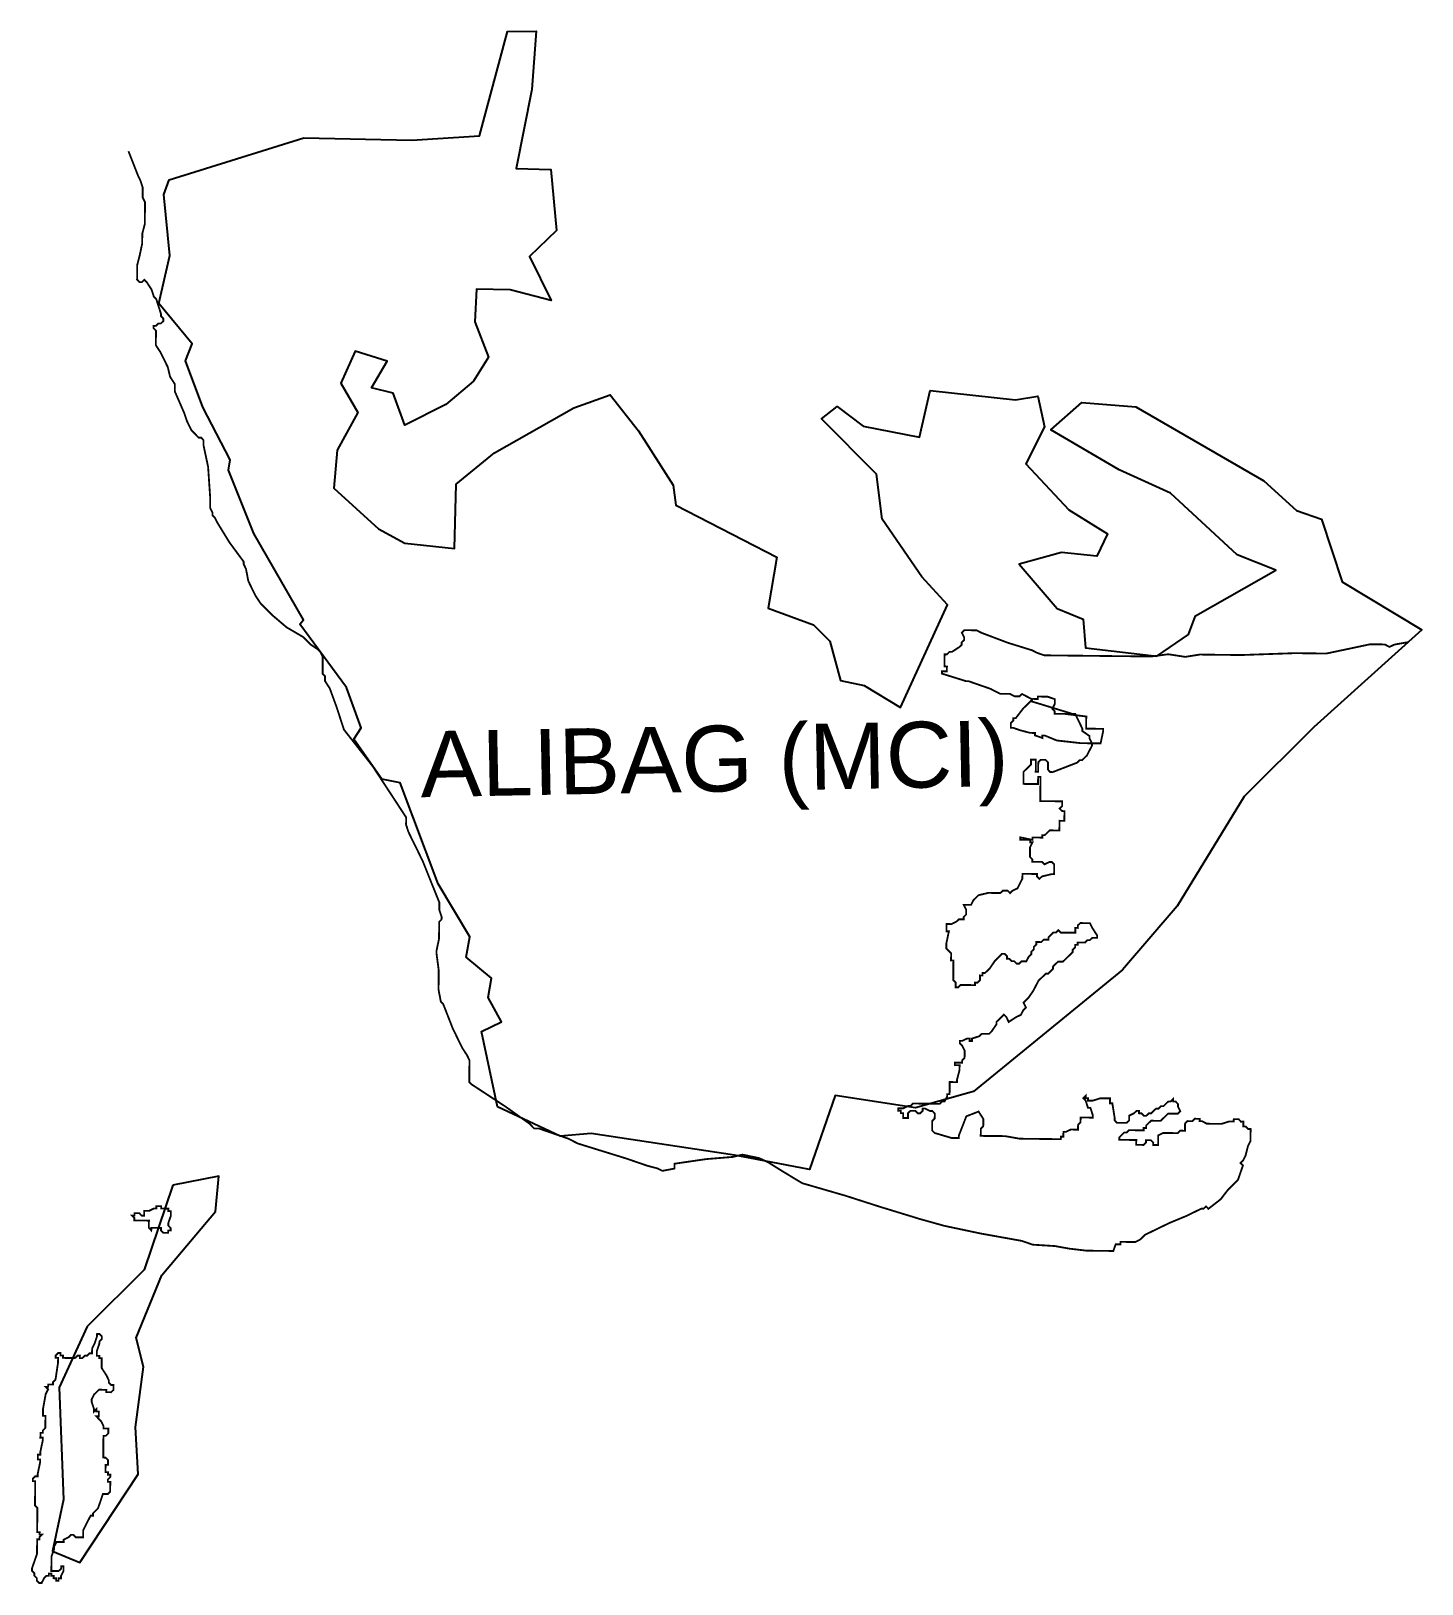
# Model space of a CAD drawing. Header units: metres. Extents: x 274621 to 276916, y 2061499 to 2064062.
import ezdxf

# ---------------------------------------------------------------- set-up
doc = ezdxf.new("R2010")
doc.units = ezdxf.units.M
for name, color, linetype in [('HIGH TIDE LINE', 6, 'Continuous'), ('village', 3, 'Continuous'), ('VILLAGE NAME', 250, 'Continuous')]:
    doc.layers.add(name, color=color, linetype=linetype)
doc.styles.get("Standard").update_dxf_attribs({"font": 'simplex.shx'})

msp = doc.modelspace()

# ---------------------------------------------------------------- linework, layer by layer
at = {"layer": 'HIGH TIDE LINE', "lineweight": 0}
msp.add_lwpolyline([(276893.8, 2063053, 3.01, 3.01, 0), (276870.8, 2063049, 3.01, 3.01, 0), (276862.8, 2063045.1, 3.01, 3.01, 0), (276854.8, 2063049.2, 3.01, 3.01, 0), (276846.8, 2063049.3, 3.01, 3.01, 0), (276838.8, 2063049.4, 3.01, 3.01, 0), (276834.7, 2063049.4, 3.01, 3.01, 0), (276830.7, 2063049.5, 3.01, 3.01, 0), (276794.6, 2063041.8, 3.01, 3.01, 0), (276758.4, 2063034.2, 3.01, 3.01, 0), (276706.2, 2063034.8, 3.01, 3.01, 0), (276618, 2063031.7, 3.01, 3.01, 0), (276573.9, 2063032.2, 3.01, 3.01, 0), (276549.8, 2063032.5, 3.01, 3.01, 0), (276525.7, 2063028.7, 3.01, 3.01, 0), (276497.7, 2063033, 3.01, 3.01, 0), (276469.5, 2063029.3, 3.01, 3.01, 0), (276465.5, 2063029.4, 3.01, 3.01, 0), (276461.5, 2063029.4, 3.01, 3.01, 0), (276457.5, 2063029.4, 3.01, 3.01, 0), (276445.5, 2063029.6, 3.01, 3.01, 0), (276393.3, 2063030.1, 3.01, 3.01, 0), (276381.3, 2063030.3, 3.01, 3.01, 0), (276341.2, 2063030.7, 3.01, 3.01, 0), (276313.1, 2063031, 3.01, 3.01, 0), (276293.1, 2063031.2, 3.01, 3.01, 0), (276281.1, 2063035.4, 3.01, 3.01, 0), (276273.1, 2063039.5, 3.01, 3.01, 0), (276233.1, 2063051.9, 3.01, 3.01, 0), (276189.2, 2063068.5, 3.01, 3.01, 0), (276181.2, 2063072.6, 3.01, 3.01, 0), (276177.2, 2063072.6, 3.01, 3.01, 0), (276173.2, 2063072.6, 3.01, 3.01, 0), (276169.2, 2063072.7, 3.01, 3.01, 0), (276165.2, 2063072.7, 3.01, 3.01, 0), (276161.2, 2063072.8, 3.01, 3.01, 0), (276157.1, 2063068.8, 3.01, 3.01, 0), (276161, 2063060.7, 3.01, 3.01, 0), (276161, 2063056.7, 3.01, 3.01, 0), (276156.9, 2063052.8, 3.01, 3.01, 0), (276156.9, 2063048.7, 3.01, 3.01, 0), (276152.8, 2063044.8, 3.01, 3.01, 0), (276140.7, 2063036.9, 3.01, 3.01, 0), (276136.7, 2063036.9, 3.01, 3.01, 0), (276132.7, 2063033, 3.01, 3.01, 0), (276128.7, 2063033, 3.01, 3.01, 0), (276128.6, 2063029, 3.01, 3.01, 0), (276128.6, 2063025, 3.01, 3.01, 0), (276128.5, 2063021, 3.01, 3.01, 0), (276128.4, 2063013, 3.01, 3.01, 0), (276132.5, 2063012.9, 3.01, 3.01, 0), (276132.4, 2063008.9, 3.01, 3.01, 0), (276132.4, 2063004.9, 3.01, 3.01, 0), (276128.4, 2063004.9, 3.01, 3.01, 0), (276124.3, 2063005, 3.01, 3.01, 0), (276124.3, 2063001, 3.01, 3.01, 0), (276164.3, 2062988.5, 3.01, 3.01, 0), (276168.3, 2062988.5, 3.01, 3.01, 0), (276180.3, 2062984.3, 3.01, 3.01, 0), (276204.2, 2062976, 3.01, 3.01, 0), (276220.2, 2062967.8, 3.01, 3.01, 0), (276228.2, 2062967.7, 3.01, 3.01, 0), (276236.2, 2062967.7, 3.01, 3.01, 0), (276244.2, 2062963.6, 3.01, 3.01, 0), (276252.2, 2062963.5, 3.01, 3.01, 0), (276256.3, 2062967.4, 3.01, 3.01, 0), (276272.2, 2062959.2, 3.01, 3.01, 0), (276272.2, 2062955.2, 3.01, 3.01, 0), (276340.2, 2062934.4, 3.01, 3.01, 0), (276344.2, 2062934.4, 3.01, 3.01, 0), (276352, 2062918.3, 3.01, 3.01, 0), (276355.9, 2062910.2, 3.01, 3.01, 0), (276355.9, 2062906.2, 3.01, 3.01, 0), (276367.8, 2062898, 3.01, 3.01, 0), (276367.8, 2062894, 3.01, 3.01, 0), (276371.7, 2062886, 3.01, 3.01, 0), (276371.7, 2062882, 3.01, 3.01, 0), (276367.6, 2062874, 3.01, 3.01, 0), (276363.5, 2062866, 3.01, 3.01, 0), (276355.4, 2062858.1, 3.01, 3.01, 0), (276351.4, 2062858.1, 3.01, 3.01, 0), (276347.3, 2062854.1, 3.01, 3.01, 0), (276307, 2062838.5, 3.01, 3.01, 0), (276303, 2062838.6, 3.01, 3.01, 0), (276299.1, 2062842.6, 3.01, 3.01, 0), (276299.2, 2062854.7, 3.01, 3.01, 0), (276295.2, 2062858.7, 3.01, 3.01, 0), (276291.2, 2062858.8, 3.01, 3.01, 0), (276287.2, 2062858.8, 3.01, 3.01, 0), (276283.2, 2062854.8, 3.01, 3.01, 0), (276283, 2062838.8, 3.01, 3.01, 0), (276279, 2062838.8, 3.01, 3.01, 0), (276279.1, 2062854.9, 3.01, 3.01, 0), (276279.2, 2062858.9, 3.01, 3.01, 0), (276275.2, 2062858.9, 3.01, 3.01, 0), (276271.2, 2062859, 3.01, 3.01, 0), (276271.1, 2062855, 3.01, 3.01, 0), (276271.1, 2062851, 3.01, 3.01, 0), (276267, 2062847, 3.01, 3.01, 0), (276258.9, 2062839, 3.01, 3.01, 0), (276258.9, 2062835, 3.01, 3.01, 0), (276258.7, 2062819, 3.01, 3.01, 0), (276282.8, 2062818.7, 3.01, 3.01, 0), (276282.9, 2062830.8, 3.01, 3.01, 0), (276286.9, 2062830.7, 3.01, 3.01, 0), (276286.7, 2062814.7, 3.01, 3.01, 0), (276286.5, 2062794.6, 3.01, 3.01, 0), (276286.5, 2062790.6, 3.01, 3.01, 0), (276318.5, 2062790.3, 3.01, 3.01, 0), (276322.6, 2062790.2, 3.01, 3.01, 0), (276322.5, 2062782.2, 3.01, 3.01, 0), (276318.4, 2062778.2, 3.01, 3.01, 0), (276322.4, 2062774.2, 3.01, 3.01, 0), (276326.4, 2062774.1, 3.01, 3.01, 0), (276326.3, 2062766.1, 3.01, 3.01, 0), (276326.2, 2062758.1, 3.01, 3.01, 0), (276322.2, 2062758.1, 3.01, 3.01, 0), (276318.2, 2062758.2, 3.01, 3.01, 0), (276318.1, 2062750.2, 3.01, 3.01, 0), (276318, 2062742.1, 3.01, 3.01, 0), (276310, 2062742.2, 3.01, 3.01, 0), (276306, 2062742.3, 3.01, 3.01, 0), (276302, 2062742.3, 3.01, 3.01, 0), (276297.9, 2062738.3, 3.01, 3.01, 0), (276293.9, 2062734.4, 3.01, 3.01, 0), (276289.9, 2062734.4, 3.01, 3.01, 0), (276289.8, 2062730.4, 3.01, 3.01, 0), (276285.8, 2062730.4, 3.01, 3.01, 0), (276281.8, 2062730.5, 3.01, 3.01, 0), (276273.8, 2062730.6, 3.01, 3.01, 0), (276273.7, 2062726.6, 3.01, 3.01, 0), (276253.7, 2062730.8, 3.01, 3.01, 0), (276253.7, 2062726.8, 3.01, 3.01, 0), (276269.7, 2062726.6, 3.01, 3.01, 0), (276269.7, 2062722.6, 3.01, 3.01, 0), (276273.7, 2062722.6, 3.01, 3.01, 0), (276269.6, 2062714.6, 3.01, 3.01, 0), (276269.4, 2062698.5, 3.01, 3.01, 0), (276273.4, 2062694.5, 3.01, 3.01, 0), (276273.3, 2062690.5, 3.01, 3.01, 0), (276281.4, 2062690.4, 3.01, 3.01, 0), (276285.4, 2062690.3, 3.01, 3.01, 0), (276289.4, 2062690.3, 3.01, 3.01, 0), (276293.4, 2062686.2, 3.01, 3.01, 0), (276301.4, 2062690.2, 3.01, 3.01, 0), (276305.4, 2062690.1, 3.01, 3.01, 0), (276309.4, 2062686.1, 3.01, 3.01, 0), (276309.4, 2062682.1, 3.01, 3.01, 0), (276309.3, 2062674, 3.01, 3.01, 0), (276309.2, 2062670, 3.01, 3.01, 0), (276305.2, 2062670.1, 3.01, 3.01, 0), (276289.1, 2062666.2, 3.01, 3.01, 0), (276285.1, 2062662.3, 3.01, 3.01, 0), (276281.1, 2062666.3, 3.01, 3.01, 0), (276281.2, 2062670.3, 3.01, 3.01, 0), (276277.1, 2062670.4, 3.01, 3.01, 0), (276273.1, 2062670.4, 3.01, 3.01, 0), (276269.1, 2062670.5, 3.01, 3.01, 0), (276265.1, 2062670.5, 3.01, 3.01, 0), (276261.1, 2062670.5, 3.01, 3.01, 0), (276257.1, 2062670.6, 3.01, 3.01, 0), (276257, 2062666.6, 3.01, 3.01, 0), (276257, 2062662.6, 3.01, 3.01, 0), (276252.9, 2062654.6, 3.01, 3.01, 0), (276248.8, 2062646.6, 3.01, 3.01, 0), (276240.7, 2062642.7, 3.01, 3.01, 0), (276236.7, 2062638.7, 3.01, 3.01, 0), (276232.7, 2062642.8, 3.01, 3.01, 0), (276228.7, 2062642.8, 3.01, 3.01, 0), (276224.7, 2062642.9, 3.01, 3.01, 0), (276220.6, 2062638.9, 3.01, 3.01, 0), (276216.6, 2062638.9, 3.01, 3.01, 0), (276212.6, 2062639, 3.01, 3.01, 0), (276208.6, 2062639, 3.01, 3.01, 0), (276204.6, 2062639.1, 3.01, 3.01, 0), (276200.6, 2062639.1, 3.01, 3.01, 0), (276184.5, 2062635.3, 3.01, 3.01, 0), (276180.5, 2062631.3, 3.01, 3.01, 0), (276176.4, 2062627.3, 3.01, 3.01, 0), (276172.3, 2062619.4, 3.01, 3.01, 0), (276168.3, 2062619.4, 3.01, 3.01, 0), (276164.3, 2062619.4, 3.01, 3.01, 0), (276160.3, 2062619.5, 3.01, 3.01, 0), (276164.2, 2062611.4, 3.01, 3.01, 0), (276164.2, 2062607.4, 3.01, 3.01, 0), (276164.1, 2062603.4, 3.01, 3.01, 0), (276160.1, 2062599.4, 3.01, 3.01, 0), (276160, 2062595.4, 3.01, 3.01, 0), (276156, 2062595.5, 3.01, 3.01, 0), (276152, 2062595.5, 3.01, 3.01, 0), (276147.9, 2062591.5, 3.01, 3.01, 0), (276139.9, 2062587.6, 3.01, 3.01, 0), (276135.9, 2062587.7, 3.01, 3.01, 0), (276131.9, 2062587.7, 3.01, 3.01, 0), (276131.8, 2062579.7, 3.01, 3.01, 0), (276131.7, 2062575.7, 3.01, 3.01, 0), (276135.7, 2062575.6, 3.01, 3.01, 0), (276131.5, 2062555.6, 3.01, 3.01, 0), (276131.5, 2062551.6, 3.01, 3.01, 0), (276131.4, 2062547.6, 3.01, 3.01, 0), (276135.4, 2062543.5, 3.01, 3.01, 0), (276139.4, 2062539.5, 3.01, 3.01, 0), (276139.3, 2062531.5, 3.01, 3.01, 0), (276139.2, 2062527.4, 3.01, 3.01, 0), (276143.2, 2062527.4, 3.01, 3.01, 0), (276143.1, 2062519.4, 3.01, 3.01, 0), (276143.1, 2062511.4, 3.01, 3.01, 0), (276142.9, 2062495.3, 3.01, 3.01, 0), (276146.9, 2062491.3, 3.01, 3.01, 0), (276146.8, 2062487.3, 3.01, 3.01, 0), (276146.8, 2062483.2, 3.01, 3.01, 0), (276150.8, 2062483.2, 3.01, 3.01, 0), (276154.8, 2062487.2, 3.01, 3.01, 0), (276158.8, 2062487.1, 3.01, 3.01, 0), (276166.9, 2062487, 3.01, 3.01, 0), (276170.9, 2062487, 3.01, 3.01, 0), (276174.9, 2062486.9, 3.01, 3.01, 0), (276178.9, 2062486.9, 3.01, 3.01, 0), (276178.9, 2062490.9, 3.01, 3.01, 0), (276182.9, 2062490.9, 3.01, 3.01, 0), (276187, 2062494.8, 3.01, 3.01, 0), (276187.1, 2062502.9, 3.01, 3.01, 0), (276191.1, 2062502.8, 3.01, 3.01, 0), (276191.1, 2062506.8, 3.01, 3.01, 0), (276195.2, 2062506.8, 3.01, 3.01, 0), (276203.3, 2062514.7, 3.01, 3.01, 0), (276211.4, 2062526.7, 3.01, 3.01, 0), (276219.5, 2062534.6, 3.01, 3.01, 0), (276223.6, 2062538.6, 3.01, 3.01, 0), (276227.6, 2062538.5, 3.01, 3.01, 0), (276231.6, 2062534.5, 3.01, 3.01, 0), (276231.5, 2062530.5, 3.01, 3.01, 0), (276235.5, 2062530.4, 3.01, 3.01, 0), (276239.5, 2062526.4, 3.01, 3.01, 0), (276243.5, 2062526.3, 3.01, 3.01, 0), (276247.5, 2062522.3, 3.01, 3.01, 0), (276251.5, 2062522.2, 3.01, 3.01, 0), (276255.5, 2062526.2, 3.01, 3.01, 0), (276263.5, 2062526.1, 3.01, 3.01, 0), (276267.6, 2062534.1, 3.01, 3.01, 0), (276271.7, 2062538, 3.01, 3.01, 0), (276271.7, 2062542.1, 3.01, 3.01, 0), (276275.8, 2062546, 3.01, 3.01, 0), (276275.8, 2062550, 3.01, 3.01, 0), (276279.9, 2062554, 3.01, 3.01, 0), (276279.9, 2062558, 3.01, 3.01, 0), (276283.9, 2062558, 3.01, 3.01, 0), (276288, 2062557.9, 3.01, 3.01, 0), (276292, 2062561.9, 3.01, 3.01, 0), (276300, 2062561.8, 3.01, 3.01, 0), (276300.1, 2062565.8, 3.01, 3.01, 0), (276308.2, 2062573.8, 3.01, 3.01, 0), (276312.2, 2062573.7, 3.01, 3.01, 0), (276316.2, 2062577.7, 3.01, 3.01, 0), (276320.2, 2062573.6, 3.01, 3.01, 0), (276324.2, 2062573.6, 3.01, 3.01, 0), (276332.2, 2062573.5, 3.01, 3.01, 0), (276336.3, 2062573.5, 3.01, 3.01, 0), (276344.3, 2062573.4, 3.01, 3.01, 0), (276344.3, 2062577.4, 3.01, 3.01, 0), (276344.4, 2062581.4, 3.01, 3.01, 0), (276348.4, 2062581.3, 3.01, 3.01, 0), (276348.4, 2062585.4, 3.01, 3.01, 0), (276352.5, 2062589.3, 3.01, 3.01, 0), (276356.5, 2062589.3, 3.01, 3.01, 0), (276360.5, 2062589.2, 3.01, 3.01, 0), (276364.5, 2062589.2, 3.01, 3.01, 0), (276368.5, 2062589.1, 3.01, 3.01, 0), (276372.4, 2062581.1, 3.01, 3.01, 0), (276380.3, 2062569, 3.01, 3.01, 0), (276380.3, 2062565, 3.01, 3.01, 0), (276376.3, 2062565, 3.01, 3.01, 0), (276372.3, 2062565, 3.01, 3.01, 0), (276368.2, 2062561.1, 3.01, 3.01, 0), (276364.2, 2062561.1, 3.01, 3.01, 0), (276360.1, 2062557.1, 3.01, 3.01, 0), (276356.1, 2062557.2, 3.01, 3.01, 0), (276348.1, 2062557.3, 3.01, 3.01, 0), (276348.1, 2062553.3, 3.01, 3.01, 0), (276344.1, 2062553.3, 3.01, 3.01, 0), (276344, 2062549.3, 3.01, 3.01, 0), (276340, 2062545.3, 3.01, 3.01, 0), (276339.9, 2062541.3, 3.01, 3.01, 0), (276335.9, 2062537.4, 3.01, 3.01, 0), (276331.8, 2062533.4, 3.01, 3.01, 0), (276327.8, 2062529.4, 3.01, 3.01, 0), (276323.7, 2062525.5, 3.01, 3.01, 0), (276319.7, 2062525.5, 3.01, 3.01, 0), (276315.7, 2062525.5, 3.01, 3.01, 0), (276311.6, 2062521.6, 3.01, 3.01, 0), (276307.6, 2062517.6, 3.01, 3.01, 0), (276307.5, 2062513.6, 3.01, 3.01, 0), (276303.5, 2062509.6, 3.01, 3.01, 0), (276299.4, 2062505.7, 3.01, 3.01, 0), (276295.4, 2062505.7, 3.01, 3.01, 0), (276291.4, 2062501.7, 3.01, 3.01, 0), (276287.3, 2062497.8, 3.01, 3.01, 0), (276283.3, 2062493.8, 3.01, 3.01, 0), (276275.1, 2062477.8, 3.01, 3.01, 0), (276266.9, 2062465.9, 3.01, 3.01, 0), (276258.8, 2062458, 3.01, 3.01, 0), (276262.7, 2062449.9, 3.01, 3.01, 0), (276258.7, 2062445.9, 3.01, 3.01, 0), (276254.6, 2062437.9, 3.01, 3.01, 0), (276246.5, 2062434, 3.01, 3.01, 0), (276234.4, 2062426.1, 3.01, 3.01, 0), (276230.5, 2062434.2, 3.01, 3.01, 0), (276226.5, 2062438.3, 3.01, 3.01, 0), (276222.4, 2062434.3, 3.01, 3.01, 0), (276218.4, 2062430.3, 3.01, 3.01, 0), (276214.3, 2062426.3, 3.01, 3.01, 0), (276214.3, 2062422.3, 3.01, 3.01, 0), (276206.1, 2062410.4, 3.01, 3.01, 0), (276202.1, 2062406.4, 3.01, 3.01, 0), (276198.1, 2062406.5, 3.01, 3.01, 0), (276194.1, 2062406.5, 3.01, 3.01, 0), (276190.1, 2062406.6, 3.01, 3.01, 0), (276186, 2062402.6, 3.01, 3.01, 0), (276173.9, 2062398.7, 3.01, 3.01, 0), (276173.9, 2062394.7, 3.01, 3.01, 0), (276169.9, 2062394.7, 3.01, 3.01, 0), (276169.9, 2062398.7, 3.01, 3.01, 0), (276165.9, 2062398.8, 3.01, 3.01, 0), (276157.8, 2062394.9, 3.01, 3.01, 0), (276153.8, 2062394.9, 3.01, 3.01, 0), (276153.8, 2062390.9, 3.01, 3.01, 0), (276157.8, 2062386.8, 3.01, 3.01, 0), (276161.7, 2062378.8, 3.01, 3.01, 0), (276161.6, 2062366.7, 3.01, 3.01, 0), (276157.5, 2062362.8, 3.01, 3.01, 0), (276157.5, 2062358.8, 3.01, 3.01, 0), (276153.4, 2062358.8, 3.01, 3.01, 0), (276149.4, 2062358.9, 3.01, 3.01, 0), (276145.4, 2062358.9, 3.01, 3.01, 0), (276145.4, 2062354.9, 3.01, 3.01, 0), (276149.4, 2062354.8, 3.01, 3.01, 0), (276153.4, 2062354.8, 3.01, 3.01, 0), (276153.3, 2062346.8, 3.01, 3.01, 0), (276149.1, 2062330.8, 3.01, 3.01, 0), (276149.1, 2062326.8, 3.01, 3.01, 0), (276145.1, 2062326.8, 3.01, 3.01, 0), (276141.1, 2062326.9, 3.01, 3.01, 0), (276137.1, 2062326.9, 3.01, 3.01, 0), (276137, 2062322.9, 3.01, 3.01, 0), (276136.9, 2062310.9, 3.01, 3.01, 0), (276136.8, 2062306.8, 3.01, 3.01, 0), (276132.8, 2062306.9, 3.01, 3.01, 0), (276132.8, 2062302.9, 3.01, 3.01, 0), (276128.7, 2062294.9, 3.01, 3.01, 0), (276124.7, 2062294.9, 3.01, 3.01, 0), (276120.6, 2062291, 3.01, 3.01, 0), (276116.6, 2062291, 3.01, 3.01, 0), (276112.6, 2062291.1, 3.01, 3.01, 0), (276108.6, 2062291.1, 3.01, 3.01, 0), (276092.5, 2062291.3, 3.01, 3.01, 0), (276088.5, 2062291.3, 3.01, 3.01, 0), (276084.5, 2062291.4, 3.01, 3.01, 0), (276080.5, 2062291.4, 3.01, 3.01, 0), (276076.5, 2062291.5, 3.01, 3.01, 0), (276072.5, 2062287.5, 3.01, 3.01, 0), (276068.4, 2062287.5, 3.01, 3.01, 0), (276060.4, 2062283.6, 3.01, 3.01, 0), (276052.4, 2062283.7, 3.01, 3.01, 0), (276052.3, 2062279.7, 3.01, 3.01, 0), (276056.3, 2062279.6, 3.01, 3.01, 0), (276056.3, 2062275.6, 3.01, 3.01, 0), (276060.3, 2062275.6, 3.01, 3.01, 0), (276060.2, 2062271.6, 3.01, 3.01, 0), (276060.2, 2062267.6, 3.01, 3.01, 0), (276064.2, 2062267.5, 3.01, 3.01, 0), (276068.2, 2062267.5, 3.01, 3.01, 0), (276068.3, 2062271.5, 3.01, 3.01, 0), (276068.3, 2062275.5, 3.01, 3.01, 0), (276072.4, 2062279.5, 3.01, 3.01, 0), (276076.4, 2062279.4, 3.01, 3.01, 0), (276080.4, 2062279.4, 3.01, 3.01, 0), (276084.4, 2062275.3, 3.01, 3.01, 0), (276088.4, 2062275.3, 3.01, 3.01, 0), (276092.4, 2062279.2, 3.01, 3.01, 0), (276092.5, 2062283.3, 3.01, 3.01, 0), (276096.5, 2062283.2, 3.01, 3.01, 0), (276104.5, 2062279.1, 3.01, 3.01, 0), (276108.5, 2062279.1, 3.01, 3.01, 0), (276112.4, 2062275, 3.01, 3.01, 0), (276112.4, 2062271, 3.01, 3.01, 0), (276112.3, 2062267, 3.01, 3.01, 0), (276108.3, 2062263, 3.01, 3.01, 0), (276108.2, 2062259, 3.01, 3.01, 0), (276108.2, 2062255, 3.01, 3.01, 0), (276108.2, 2062251, 3.01, 3.01, 0), (276108.1, 2062247, 3.01, 3.01, 0), (276112.1, 2062242.9, 3.01, 3.01, 0), (276140.1, 2062234.6, 3.01, 3.01, 0), (276144.1, 2062234.6, 3.01, 3.01, 0), (276148.1, 2062234.5, 3.01, 3.01, 0), (276152.1, 2062234.5, 3.01, 3.01, 0), (276152.1, 2062238.5, 3.01, 3.01, 0), (276164.5, 2062270.4, 3.01, 3.01, 0), (276184.7, 2062278.2, 3.01, 3.01, 0), (276192.5, 2062266.1, 3.01, 3.01, 0), (276192.5, 2062262.1, 3.01, 3.01, 0), (276192.4, 2062254.1, 3.01, 3.01, 0), (276188.4, 2062250.1, 3.01, 3.01, 0), (276188.3, 2062246.1, 3.01, 3.01, 0), (276188.3, 2062242.1, 3.01, 3.01, 0), (276188.2, 2062238.1, 3.01, 3.01, 0), (276192.2, 2062238, 3.01, 3.01, 0), (276204.3, 2062237.9, 3.01, 3.01, 0), (276228.3, 2062237.7, 3.01, 3.01, 0), (276252.4, 2062233.4, 3.01, 3.01, 0), (276280.4, 2062233.1, 3.01, 3.01, 0), (276312.5, 2062232.7, 3.01, 3.01, 0), (276316.5, 2062232.7, 3.01, 3.01, 0), (276320.5, 2062232.6, 3.01, 3.01, 0), (276320.6, 2062236.7, 3.01, 3.01, 0), (276324.6, 2062236.6, 3.01, 3.01, 0), (276324.6, 2062240.6, 3.01, 3.01, 0), (276324.7, 2062244.6, 3.01, 3.01, 0), (276328.7, 2062244.6, 3.01, 3.01, 0), (276336.7, 2062248.5, 3.01, 3.01, 0), (276344.8, 2062248.4, 3.01, 3.01, 0), (276348.8, 2062248.4, 3.01, 3.01, 0), (276348.8, 2062252.4, 3.01, 3.01, 0), (276348.9, 2062256.4, 3.01, 3.01, 0), (276352.9, 2062260.4, 3.01, 3.01, 0), (276353, 2062264.4, 3.01, 3.01, 0), (276353, 2062268.4, 3.01, 3.01, 0), (276357, 2062268.4, 3.01, 3.01, 0), (276361, 2062268.3, 3.01, 3.01, 0), (276365, 2062268.3, 3.01, 3.01, 0), (276369, 2062268.2, 3.01, 3.01, 0), (276373.1, 2062268.2, 3.01, 3.01, 0), (276373.1, 2062272.2, 3.01, 3.01, 0), (276369.2, 2062284.3, 3.01, 3.01, 0), (276365.2, 2062284.3, 3.01, 3.01, 0), (276361.3, 2062296.4, 3.01, 3.01, 0), (276357.4, 2062300.4, 3.01, 3.01, 0), (276361.4, 2062304.4, 3.01, 3.01, 0), (276361.4, 2062300.4, 3.01, 3.01, 0), (276365.4, 2062300.4, 3.01, 3.01, 0), (276365.3, 2062296.3, 3.01, 3.01, 0), (276369.4, 2062296.3, 3.01, 3.01, 0), (276373.4, 2062296.3, 3.01, 3.01, 0), (276385.4, 2062300.1, 3.01, 3.01, 0), (276393.5, 2062300.1, 3.01, 3.01, 0), (276397.5, 2062300, 3.01, 3.01, 0), (276401.5, 2062300, 3.01, 3.01, 0), (276401.4, 2062296, 3.01, 3.01, 0), (276401.4, 2062291.9, 3.01, 3.01, 0), (276405.4, 2062291.9, 3.01, 3.01, 0), (276409.2, 2062267.8, 3.01, 3.01, 0), (276409.1, 2062263.8, 3.01, 3.01, 0), (276413.1, 2062259.7, 3.01, 3.01, 0), (276417.1, 2062259.7, 3.01, 3.01, 0), (276421.1, 2062259.6, 3.01, 3.01, 0), (276425.1, 2062259.6, 3.01, 3.01, 0), (276429.1, 2062259.6, 3.01, 3.01, 0), (276433.2, 2062263.5, 3.01, 3.01, 0), (276433.3, 2062271.5, 3.01, 3.01, 0), (276441.3, 2062275.5, 3.01, 3.01, 0), (276445.4, 2062279.4, 3.01, 3.01, 0), (276449.4, 2062279.4, 3.01, 3.01, 0), (276449.3, 2062275.4, 3.01, 3.01, 0), (276453.4, 2062275.3, 3.01, 3.01, 0), (276457.3, 2062271.3, 3.01, 3.01, 0), (276461.3, 2062271.2, 3.01, 3.01, 0), (276465.4, 2062275.2, 3.01, 3.01, 0), (276469.4, 2062275.2, 3.01, 3.01, 0), (276473.4, 2062279.1, 3.01, 3.01, 0), (276477.5, 2062283.1, 3.01, 3.01, 0), (276481.5, 2062283.1, 3.01, 3.01, 0), (276485.6, 2062287, 3.01, 3.01, 0), (276489.6, 2062287, 3.01, 3.01, 0), (276497.7, 2062294.9, 3.01, 3.01, 0), (276501.7, 2062294.9, 3.01, 3.01, 0), (276505.7, 2062298.8, 3.01, 3.01, 0), (276505.7, 2062294.8, 3.01, 3.01, 0), (276509.7, 2062294.8, 3.01, 3.01, 0), (276513.7, 2062290.7, 3.01, 3.01, 0), (276513.6, 2062286.7, 3.01, 3.01, 0), (276517.6, 2062278.7, 3.01, 3.01, 0), (276513.5, 2062274.7, 3.01, 3.01, 0), (276509.5, 2062274.7, 3.01, 3.01, 0), (276505.5, 2062274.8, 3.01, 3.01, 0), (276501.5, 2062274.8, 3.01, 3.01, 0), (276497.5, 2062274.9, 3.01, 3.01, 0), (276493.4, 2062270.9, 3.01, 3.01, 0), (276485.3, 2062263, 3.01, 3.01, 0), (276481.3, 2062263, 3.01, 3.01, 0), (276477.3, 2062263, 3.01, 3.01, 0), (276469.3, 2062263.1, 3.01, 3.01, 0), (276465.2, 2062259.2, 3.01, 3.01, 0), (276461.2, 2062255.2, 3.01, 3.01, 0), (276461.1, 2062251.2, 3.01, 3.01, 0), (276457.1, 2062251.2, 3.01, 3.01, 0), (276457.1, 2062247.2, 3.01, 3.01, 0), (276453, 2062247.3, 3.01, 3.01, 0), (276449, 2062247.3, 3.01, 3.01, 0), (276445, 2062247.3, 3.01, 3.01, 0), (276441, 2062247.4, 3.01, 3.01, 0), (276433, 2062247.5, 3.01, 3.01, 0), (276428.9, 2062243.5, 3.01, 3.01, 0), (276424.9, 2062243.6, 3.01, 3.01, 0), (276420.9, 2062239.6, 3.01, 3.01, 0), (276416.8, 2062235.6, 3.01, 3.01, 0), (276416.8, 2062231.6, 3.01, 3.01, 0), (276420.8, 2062231.6, 3.01, 3.01, 0), (276424.8, 2062231.5, 3.01, 3.01, 0), (276428.8, 2062231.5, 3.01, 3.01, 0), (276432.8, 2062231.4, 3.01, 3.01, 0), (276440.8, 2062231.3, 3.01, 3.01, 0), (276444.9, 2062231.3, 3.01, 3.01, 0), (276444.8, 2062227.3, 3.01, 3.01, 0), (276444.8, 2062223.3, 3.01, 3.01, 0), (276448.8, 2062223.2, 3.01, 3.01, 0), (276452.8, 2062223.2, 3.01, 3.01, 0), (276456.8, 2062223.1, 3.01, 3.01, 0), (276460.9, 2062227.1, 3.01, 3.01, 0), (276460.9, 2062231.1, 3.01, 3.01, 0), (276464.9, 2062231.1, 3.01, 3.01, 0), (276468.9, 2062231, 3.01, 3.01, 0), (276472.9, 2062227, 3.01, 3.01, 0), (276472.8, 2062223, 3.01, 3.01, 0), (276476.9, 2062222.9, 3.01, 3.01, 0), (276480.9, 2062222.9, 3.01, 3.01, 0), (276480.9, 2062226.9, 3.01, 3.01, 0), (276480.9, 2062230.9, 3.01, 3.01, 0), (276481, 2062238.9, 3.01, 3.01, 0), (276489.1, 2062242.9, 3.01, 3.01, 0), (276493.1, 2062242.8, 3.01, 3.01, 0), (276497.1, 2062242.8, 3.01, 3.01, 0), (276501.1, 2062242.7, 3.01, 3.01, 0), (276505.1, 2062242.7, 3.01, 3.01, 0), (276509.2, 2062242.6, 3.01, 3.01, 0), (276513.2, 2062242.6, 3.01, 3.01, 0), (276517.2, 2062246.6, 3.01, 3.01, 0), (276525.2, 2062246.5, 3.01, 3.01, 0), (276525.3, 2062250.5, 3.01, 3.01, 0), (276525.4, 2062258.5, 3.01, 3.01, 0), (276529.4, 2062262.5, 3.01, 3.01, 0), (276537.4, 2062262.4, 3.01, 3.01, 0), (276541.5, 2062266.4, 3.01, 3.01, 0), (276545.5, 2062266.3, 3.01, 3.01, 0), (276549.5, 2062266.3, 3.01, 3.01, 0), (276549.5, 2062262.3, 3.01, 3.01, 0), (276553.5, 2062262.2, 3.01, 3.01, 0), (276561.5, 2062258.1, 3.01, 3.01, 0), (276565.5, 2062258.1, 3.01, 3.01, 0), (276569.5, 2062258, 3.01, 3.01, 0), (276573.5, 2062258, 3.01, 3.01, 0), (276581.5, 2062257.9, 3.01, 3.01, 0), (276585.5, 2062257.9, 3.01, 3.01, 0), (276597.6, 2062261.7, 3.01, 3.01, 0), (276601.6, 2062261.7, 3.01, 3.01, 0), (276605.6, 2062261.7, 3.01, 3.01, 0), (276605.7, 2062265.7, 3.01, 3.01, 0), (276609.7, 2062265.6, 3.01, 3.01, 0), (276613.7, 2062265.6, 3.01, 3.01, 0), (276617.6, 2062261.5, 3.01, 3.01, 0), (276621.7, 2062261.5, 3.01, 3.01, 0), (276621.6, 2062257.5, 3.01, 3.01, 0), (276621.6, 2062253.5, 3.01, 3.01, 0), (276625.6, 2062253.4, 3.01, 3.01, 0), (276629.5, 2062249.4, 3.01, 3.01, 0), (276633.6, 2062249.3, 3.01, 3.01, 0), (276633.5, 2062245.3, 3.01, 3.01, 0), (276633.4, 2062237.3, 3.01, 3.01, 0), (276633.3, 2062229.3, 3.01, 3.01, 0), (276629.2, 2062221.3, 3.01, 3.01, 0), (276625.1, 2062205.3, 3.01, 3.01, 0), (276621, 2062197.3, 3.01, 3.01, 0), (276616.9, 2062193.3, 3.01, 3.01, 0), (276620.9, 2062189.3, 3.01, 3.01, 0), (276612.6, 2062165.3, 3.01, 3.01, 0), (276596.4, 2062149.4, 3.01, 3.01, 0), (276584.2, 2062133.5, 3.01, 3.01, 0), (276563.9, 2062117.7, 3.01, 3.01, 0), (276560, 2062121.7, 3.01, 3.01, 0), (276555.9, 2062117.8, 3.01, 3.01, 0), (276551.9, 2062117.8, 3.01, 3.01, 0), (276527.7, 2062106, 3.01, 3.01, 0), (276499.5, 2062094.3, 3.01, 3.01, 0), (276483.4, 2062086.5, 3.01, 3.01, 0), (276459.2, 2062074.7, 3.01, 3.01, 0), (276455.1, 2062070.7, 3.01, 3.01, 0), (276451.1, 2062066.8, 3.01, 3.01, 0), (276443, 2062062.8, 3.01, 3.01, 0), (276439, 2062062.9, 3.01, 3.01, 0), (276435, 2062062.9, 3.01, 3.01, 0), (276431, 2062063, 3.01, 3.01, 0), (276423, 2062063.1, 3.01, 3.01, 0), (276419, 2062063.1, 3.01, 3.01, 0), (276418.9, 2062059.1, 3.01, 3.01, 0), (276410.9, 2062059.2, 3.01, 3.01, 0), (276407, 2062048.1, 3.01, 3.01, 0), (276362.9, 2062048.6, 3.01, 3.01, 0), (276334.6, 2062051.9, 3.01, 3.01, 0), (276334.6, 2062051.9, 3.01, 3.01, 0), (276310.6, 2062056.2, 3.01, 3.01, 0), (276274, 2062058.5, 3.01, 3.01, 0), (276256.2, 2062064.7, 3.01, 3.01, 0), (276188.2, 2062076.9, 3.01, 3.01, 0), (276128.2, 2062089.6, 3.01, 3.01, 0), (276088.7, 2062100.6, 3.01, 3.01, 0), (276020.8, 2062121.4, 3.01, 3.01, 0), (275965.7, 2062139.1, 3.01, 3.01, 0), (275893.7, 2062160, 3.01, 3.01, 0), (275861.1, 2062179.7, 3.01, 3.01, 0), (275838.4, 2062193.9, 3.01, 3.01, 0), (275823, 2062201.3, 3, 3, 0), (275795.1, 2062207.1, 3, 3, 0), (275779, 2062203.3, 3, 3, 0), (275735, 2062199.7, 3, 3, 0), (275683, 2062192.1, 3, 3, 0), (275682.9, 2062184.1, 3, 3, 0), (275662.9, 2062180.3, 3, 3, 0), (275654.9, 2062184.4, 3, 3, 0), (275639, 2062188.5, 3, 3, 0), (275603.1, 2062200.8, 3, 3, 0), (275523.4, 2062225.5, 3, 3, 0), (275507.5, 2062233.6, 3, 3, 0), (275459.6, 2062250.1, 3, 3, 0), (275451.6, 2062250.1, 3, 3, 0), (275443.7, 2062258.2, 3, 3, 0), (275404, 2062286.5, 3, 3, 0), (275348.3, 2062323, 3, 3, 0), (275344.4, 2062327, 3, 3, 0), (275344.7, 2062363, 3, 3, 0), (275340.8, 2062371, 3, 3, 0), (275332.9, 2062383.1, 3, 3, 0), (275317.2, 2062415.2, 3, 3, 0), (275301.5, 2062455.4, 3, 3, 0), (275297.5, 2062459.4, 3, 3, 0), (275293.7, 2062479.4, 3, 3, 0), (275294, 2062511.4, 3, 3, 0), (275290.3, 2062539.4, 3, 3, 0), (275290.3, 2062543.4, 3, 3, 0), (275294.5, 2062563.4, 3, 3, 0), (275294.7, 2062591.4, 3, 3, 0), (275298.7, 2062595.3, 3, 3, 0), (275298.8, 2062599.3, 3, 3, 0), (275294.9, 2062611.3, 3, 3, 0), (275295, 2062623.3, 3, 3, 0), (275267.6, 2062691.6, 3, 3, 0), (275244, 2062739.7, 3, 3, 0), (275240.1, 2062751.8, 3, 3, 0), (275240.2, 2062763.8, 3, 3, 0), (275224.5, 2062787.9, 3, 3, 0), (275185, 2062848.2, 3, 3, 0), (275137.6, 2062908.6, 3, 3, 0), (275133.7, 2062920.6, 3, 3, 0), (275125.9, 2062944.7, 3, 3, 0), (275114.2, 2062976.8, 3, 3, 0), (275106.3, 2062988.9, 3, 3, 0), (275106.4, 2062996.8, 3, 3, 0), (275102.4, 2063000.9, 3, 3, 0), (275102.6, 2063028.9, 3, 3, 0), (275098.7, 2063036.9, 3, 3, 0), (275094.8, 2063040.9, 3, 3, 0), (275082.8, 2063049, 3, 3, 0), (275078.9, 2063053.1, 3, 3, 0), (275070.9, 2063061.1, 3, 3, 0), (275043.1, 2063077.4, 3, 3, 0), (275019.3, 2063097.6, 3, 3, 0), (275011.4, 2063105.6, 3, 3, 0), (274999.5, 2063117.7, 3, 3, 0), (274991.6, 2063129.8, 3, 3, 0), (274987.7, 2063137.8, 3, 3, 0), (274979.8, 2063153.9, 3, 3, 0), (274976, 2063173.9, 3, 3, 0), (274972.1, 2063181.9, 3, 3, 0), (274972.1, 2063185.9, 3, 3, 0), (274960.2, 2063202, 3, 3, 0), (274948.4, 2063218.1, 3, 3, 0), (274928.7, 2063250.3, 3, 3, 0), (274924.7, 2063258.3, 3, 3, 0), (274920.8, 2063262.4, 3, 3, 0), (274920.8, 2063266.4, 3, 3, 0), (274916.9, 2063274.4, 3, 3, 0), (274917, 2063290.4, 3, 3, 0), (274913.5, 2063342.4, 3, 3, 0), (274905.8, 2063378.5, 3, 3, 0), (274905.9, 2063386.4, 3, 3, 0), (274901.9, 2063390.5, 3, 3, 0), (274897.9, 2063390.5, 3, 3, 0), (274894, 2063394.5, 3, 3, 0), (274890, 2063398.6, 3, 3, 0), (274886, 2063402.6, 3, 3, 0), (274878.2, 2063418.7, 3, 3, 0), (274874.3, 2063430.7, 3, 3, 0), (274858.6, 2063466.8, 3, 3, 0), (274858.7, 2063478.8, 3, 3, 0), (274850.8, 2063490.9, 3, 3, 0), (274847, 2063506.9, 3, 3, 0), (274835.2, 2063531, 3, 3, 0), (274827.3, 2063543.1, 3, 3, 0), (274827.5, 2063567.1, 3, 3, 0), (274823.5, 2063571.1, 3, 3, 0), (274823.6, 2063575.1, 3, 3, 0), (274827.6, 2063575.1, 3, 3, 0), (274831.6, 2063579, 3, 3, 0), (274835.6, 2063579, 3, 3, 0), (274839.6, 2063582.9, 3, 3, 0), (274839.7, 2063586.9, 3, 3, 0), (274835.7, 2063591, 3, 3, 0), (274835.7, 2063595, 3, 3, 0), (274828, 2063619, 3, 3, 0), (274824, 2063623.1, 3, 3, 0), (274820.1, 2063635.1, 3, 3, 0), (274812.2, 2063647.2, 3, 3, 0), (274808.3, 2063651.2, 3, 3, 0), (274804.2, 2063647.2, 3, 3, 0), (274800.2, 2063647.3, 3, 3, 0), (274796.3, 2063651.3, 3, 3, 0), (274796.5, 2063675.3, 3, 3, 0), (274800.6, 2063691.2, 3, 3, 0), (274804.8, 2063711.2, 3, 3, 0), (274804.9, 2063727.2, 3, 3, 0), (274809.1, 2063743.2, 3, 3, 0), (274809.4, 2063779.1, 3, 3, 0), (274805.4, 2063787.2, 3, 3, 0), (274805.6, 2063803.2, 3, 3, 0), (274801.7, 2063815.2, 3, 3, 0), (274797.8, 2063823.2, 3, 3, 0), (274782.1, 2063863.3, 3, 3, 0)], format="xyseb", dxfattribs=at)
for points, const_width in [([(276277.8, 2062899.1), (276277.8, 2062903.1), (276269.8, 2062903.2), (276253.8, 2062907.4), (276241.8, 2062911.5), (276237.8, 2062911.5), (276237.9, 2062915.6), (276237.9, 2062919.6), (276242, 2062923.5), (276242, 2062927.5), (276246, 2062927.5), (276258.2, 2062943.4), (276270.4, 2062955.3), (276274.4, 2062959.3), (276282.5, 2062959.2), (276282.5, 2062963.2), (276290.5, 2062963.1), (276294.5, 2062963.1), (276298.5, 2062963), (276310.5, 2062958.9), (276310.5, 2062954.9), (276310.4, 2062950.9), (276306.4, 2062942.9), (276310.3, 2062938.8), (276310.3, 2062934.8), (276326.3, 2062934.7), (276362.4, 2062930.3), (276362.1, 2062910.2), (276366.2, 2062910.2), (276390.2, 2062909.9), (276390.2, 2062905.9), (276386, 2062885.9), (276353.9, 2062886.2), (276313.8, 2062890.7), (276293.8, 2062898.9), (276289.8, 2062899), (276289.8, 2062894.9)], 3.01), ([(274815.8, 2062094.2), (274815.8, 2062086.2), (274819.7, 2062082.2), (274819.8, 2062086.2), (274835.7, 2062086.1), (274835.7, 2062082.1), (274839.7, 2062078), (274847.7, 2062078), (274847.7, 2062082), (274851.7, 2062081.9), (274851.7, 2062085.9), (274847.8, 2062090), (274847.8, 2062094), (274851.9, 2062105.9), (274852, 2062113.9), (274848, 2062114), (274848, 2062118), (274836, 2062118.1), (274836.1, 2062122.1), (274828.1, 2062122.1), (274828, 2062118.1), (274824, 2062118.2), (274816, 2062114.2), (274808, 2062114.3), (274807.9, 2062106.3), (274803.9, 2062106.3), (274800, 2062110.4), (274792, 2062110.4), (274792, 2062106.5), (274788, 2062106.5), (274791.9, 2062102.5), (274791.9, 2062098.5), (274815.9, 2062098.2)], 3), ([(274726.1, 2061895.1), (274730.2, 2061907.1), (274730.3, 2061911.1), (274734.3, 2061911), (274738.2, 2061907), (274738.2, 2061903), (274734.2, 2061899), (274734.1, 2061895), (274730, 2061883.1), (274730, 2061875.1), (274734, 2061875), (274733.9, 2061871.1), (274737.9, 2061871), (274737.8, 2061855), (274745.7, 2061843), (274749.6, 2061834.9), (274749.6, 2061830.9), (274753.5, 2061826.9), (274757.5, 2061826.9), (274757.5, 2061818.9), (274753.4, 2061814.9), (274745.4, 2061815), (274745.5, 2061819), (274733.5, 2061819.1), (274729.4, 2061815.1), (274725.4, 2061811.2), (274721.3, 2061803.2), (274721.3, 2061799.2), (274725.2, 2061787.2), (274725.2, 2061783.2), (274729.2, 2061787.1), (274729.2, 2061783.1), (274733.2, 2061783.1), (274733.1, 2061775.1), (274729.1, 2061775.1), (274737, 2061767.1), (274740.9, 2061759), (274740.9, 2061755), (274748.9, 2061755), (274748.8, 2061747), (274744.8, 2061743), (274740.8, 2061743), (274740.5, 2061707.1), (274744.5, 2061707), (274748.4, 2061703), (274748.4, 2061695), (274744.4, 2061695), (274744.3, 2061683), (274748.3, 2061683), (274748.2, 2061679), (274752.2, 2061679), (274752.2, 2061675), (274748.2, 2061671), (274748.1, 2061667), (274752.1, 2061667), (274752, 2061651), (274748, 2061647), (274740, 2061647.1), (274735.9, 2061635.1), (274731.8, 2061623.2), (274727.7, 2061619.2), (274723.7, 2061615.2), (274723.7, 2061611.2), (274719.7, 2061611.3), (274715.6, 2061603.3), (274707.5, 2061587.4), (274707.3, 2061575.4), (274695.4, 2061575.5), (274691.4, 2061579.5), (274687.4, 2061579.6), (274683.4, 2061575.6), (274675.3, 2061571.7), (274675.3, 2061567.7), (274663.3, 2061567.8), (274659.2, 2061559.8), (274659.2, 2061555.8), (274655.1, 2061543.9), (274654.9, 2061519.9), (274666.9, 2061519.8), (274670.9, 2061523.7), (274671, 2061527.7), (274675, 2061527.7), (274674.9, 2061519.7), (274670.8, 2061511.7), (274670.8, 2061507.7), (274666.8, 2061507.8), (274666.7, 2061503.8), (274662.7, 2061503.8), (274662.8, 2061507.8), (274658.8, 2061507.9), (274658.8, 2061511.9), (274654.8, 2061511.9), (274654.9, 2061515.9), (274650.9, 2061515.9), (274650.8, 2061511.9), (274646.8, 2061512), (274642.8, 2061508), (274638.7, 2061500), (274634.7, 2061500.1), (274630.8, 2061504.1), (274630.8, 2061508.1), (274626.8, 2061512.1), (274626.9, 2061516.1), (274622.9, 2061520.2), (274622.9, 2061524.2), (274631.2, 2061548.1), (274631.4, 2061572.1), (274635.4, 2061572), (274635.4, 2061576), (274639.4, 2061580), (274635.4, 2061580), (274635.5, 2061584), (274631.5, 2061584.1), (274631.8, 2061624), (274627.9, 2061628.1), (274628.2, 2061668.1), (274624.2, 2061668.1), (274624.2, 2061672.1), (274628.3, 2061676.1), (274632.3, 2061676), (274632.3, 2061680), (274636.5, 2061700), (274636.5, 2061704), (274632.5, 2061704), (274632.6, 2061712), (274636.6, 2061712), (274636.6, 2061716), (274640.8, 2061735.9), (274640.8, 2061739.9), (274636.8, 2061740), (274636.9, 2061747.9), (274640.9, 2061747.9), (274640.9, 2061751.9), (274645, 2061755.9), (274645.1, 2061775.9), (274641.1, 2061775.9), (274641.2, 2061787.9), (274645.5, 2061811.8), (274649.5, 2061819.8), (274645.6, 2061823.8), (274649.6, 2061823.8), (274649.6, 2061827.8), (274657.6, 2061827.7), (274657.6, 2061831.7), (274661.7, 2061835.7), (274665.9, 2061863.7), (274666, 2061871.6), (274662, 2061871.7), (274662, 2061875.7), (274666, 2061879.6), (274670, 2061879.6), (274670, 2061875.6), (274674, 2061875.6), (274674, 2061871.6), (274693.9, 2061871.4), (274698, 2061875.4), (274702, 2061875.3), (274701.9, 2061871.3), (274705.9, 2061871.3), (274710, 2061875.3), (274714, 2061875.2), (274718, 2061879.2), (274722, 2061879.2), (274722.1, 2061887.1)], 3)]:
    msp.add_lwpolyline(points, close=True, dxfattribs=dict(at, const_width=const_width))
at = {"layer": 'village', "color": 3}
for points in [[(276314.4, 2063108.5, 0), (276357.1, 2063091.1, 0), (276361.3, 2063043.5, 0), (276478.8, 2063029.7, 0), (276530.8, 2063065.8, 0), (276542.4, 2063096.6, 0), (276675.1, 2063171.6, 0), (276611.3, 2063197.1, 0), (276501.5, 2063299.1, 0), (276416.6, 2063337.3, 0), (276303.7, 2063403.2, 0), (276355.3, 2063448.4, 0), (276444.1, 2063441.2, 0), (276655.1, 2063319.5, 0), (276709.5, 2063270.4, 0), (276750.3, 2063255.7, 0), (276784.5, 2063152.5, 0), (276916.2, 2063073.2, 0), (276738, 2062912.5, 0), (276622.7, 2062798.2, 0), (276512.4, 2062617.1, 0), (276422.4, 2062512, 0), (276176.3, 2062311.4, 0), (276080.4, 2062284.3, 0), (275948.2, 2062304.8, 0), (275905.9, 2062182.5, 0), (275782.1, 2062206.3, 0), (275545.6, 2062242.2, 0), (275494.5, 2062237.5, 0), (275391.2, 2062285.8, 0), (275364.8, 2062410.5, 0), (275397.7, 2062426.5, 0), (275375.6, 2062466.7, 0), (275381.2, 2062498.3, 0), (275339.4, 2062533, 0), (275345.5, 2062566.8, 0), (275293.2, 2062654, 0), (275230.4, 2062820.9, 0), (275199.9, 2062826.8, 0), (275154.1, 2062892.8, 0), (275165.8, 2062911.5, 0), (275141.9, 2062978.4, 0), (275064.6, 2063082.6, 0), (275071.1, 2063089.9, 0), (274988.7, 2063232.5, 0), (274947.1, 2063337.1, 0), (274949.8, 2063353.7, 0), (274904.9, 2063441.1, 0), (274876.2, 2063517.2, 0), (274887.3, 2063545.1, 0), (274832.3, 2063611.8, 0), (274850.5, 2063691.2, 0), (274840.2, 2063791.7, 0), (274849, 2063816, 0), (275071.7, 2063885.5, 0), (275249.5, 2063881.5, 0), (275361.5, 2063888.6, 0), (275407.7, 2064060.9, 0), (275454.9, 2064061.6, 0), (275447.8, 2063965, 0), (275421.9, 2063834.9, 0), (275478.9, 2063832.9, 0), (275488.3, 2063732.2, 0), (275443.9, 2063689.4, 0), (275479.6, 2063617.1, 0), (275411.9, 2063634.4, 0), (275356.5, 2063635.5, 0), (275353.5, 2063581.5, 0), (275376.2, 2063523.2, 0), (275351.1, 2063483.7, 0), (275305.6, 2063445.3, 0), (275238.2, 2063411.2, 0), (275219, 2063463.8, 0), (275183.2, 2063472.8, 0), (275208.9, 2063517, 0), (275156.2, 2063533.4, 0), (275132.3, 2063480.2, 0), (275160.7, 2063432.1, 0), (275126.4, 2063369.7, 0), (275121.2, 2063307, 0), (275194.5, 2063240, 0), (275237.9, 2063216.5, 0), (275320.1, 2063207.5, 0), (275322.6, 2063313.7, 0), (275386.1, 2063365.2, 0), (275517, 2063439.6, 0), (275576.9, 2063461.1, 0), (275623.7, 2063402, 0), (275680.8, 2063311.9, 0), (275685.3, 2063279.2, 0), (275852.1, 2063193.2, 0), (275837.5, 2063108.9, 0), (275912.4, 2063081.3, 0), (275939.4, 2063054.5, 0), (275956.8, 2062989.9, 0), (275995.9, 2062981.2, 0), (276055.6, 2062945.2, 0), (276133.3, 2063114.6, 0), (276090.8, 2063160.8, 0), (276025.5, 2063256.1, 0), (276016.1, 2063330.4, 0), (275925.6, 2063421.3, 0), (275951.5, 2063442.2, 0), (275994.2, 2063409.2, 0), (276087.4, 2063391.4, 0), (276104.7, 2063468.4, 0), (276245.7, 2063452.9, 0), (276282.3, 2063458.9, 0), (276293.6, 2063408.1, 0), (276262.7, 2063347.3, 0), (276333.6, 2063271.1, 0), (276397.4, 2063231.7, 0), (276379.8, 2063194.9, 0), (276321.5, 2063200.8, 0), (276251.8, 2063181.6, 0)], [(274855.4, 2062156.6, 0), (274807.9, 2062017.2, 0), (274714, 2061923.4, 0), (274667.5, 2061822.5, 0), (274675.1, 2061637.8, 0), (274656.6, 2061552.8, 0), (274702.1, 2061534, 0), (274798.1, 2061679.9, 0), (274793.6, 2061757.3, 0), (274806.9, 2061856.7, 0), (274794.7, 2061904.8, 0), (274837.1, 2062008.3, 0), (274925.5, 2062113.1, 0), (274931.3, 2062171.5, 0)], [(274855.4, 2062156.6, 0), (274807.9, 2062017.2, 0), (274714, 2061923.4, 0), (274667.5, 2061822.5, 0), (274675.1, 2061637.8, 0), (274656.6, 2061552.8, 0), (274702.1, 2061534, 0), (274798.1, 2061679.9, 0), (274793.6, 2061757.3, 0), (274806.9, 2061856.7, 0), (274794.7, 2061904.8, 0), (274837.1, 2062008.3, 0), (274925.5, 2062113.1, 0), (274931.3, 2062171.5, 0)]]:
    msp.add_polyline3d(points, close=True, dxfattribs=at)

# ---------------------------------------------------------------- texts
at = {"layer": 'VILLAGE NAME', "insert": (275262.5, 2062905.7), "char_height": 108.748, "attachment_point": 1, "rotation": 1.1028}
msp.add_mtext_dynamic_manual_height_columns('{\\fArial|b0|i0|c0|p34;ALIBAG (MCI)}', width=1043.665, gutter_width=543.7, heights=[0], dxfattribs=at)

doc.saveas('drawing.dxf')
